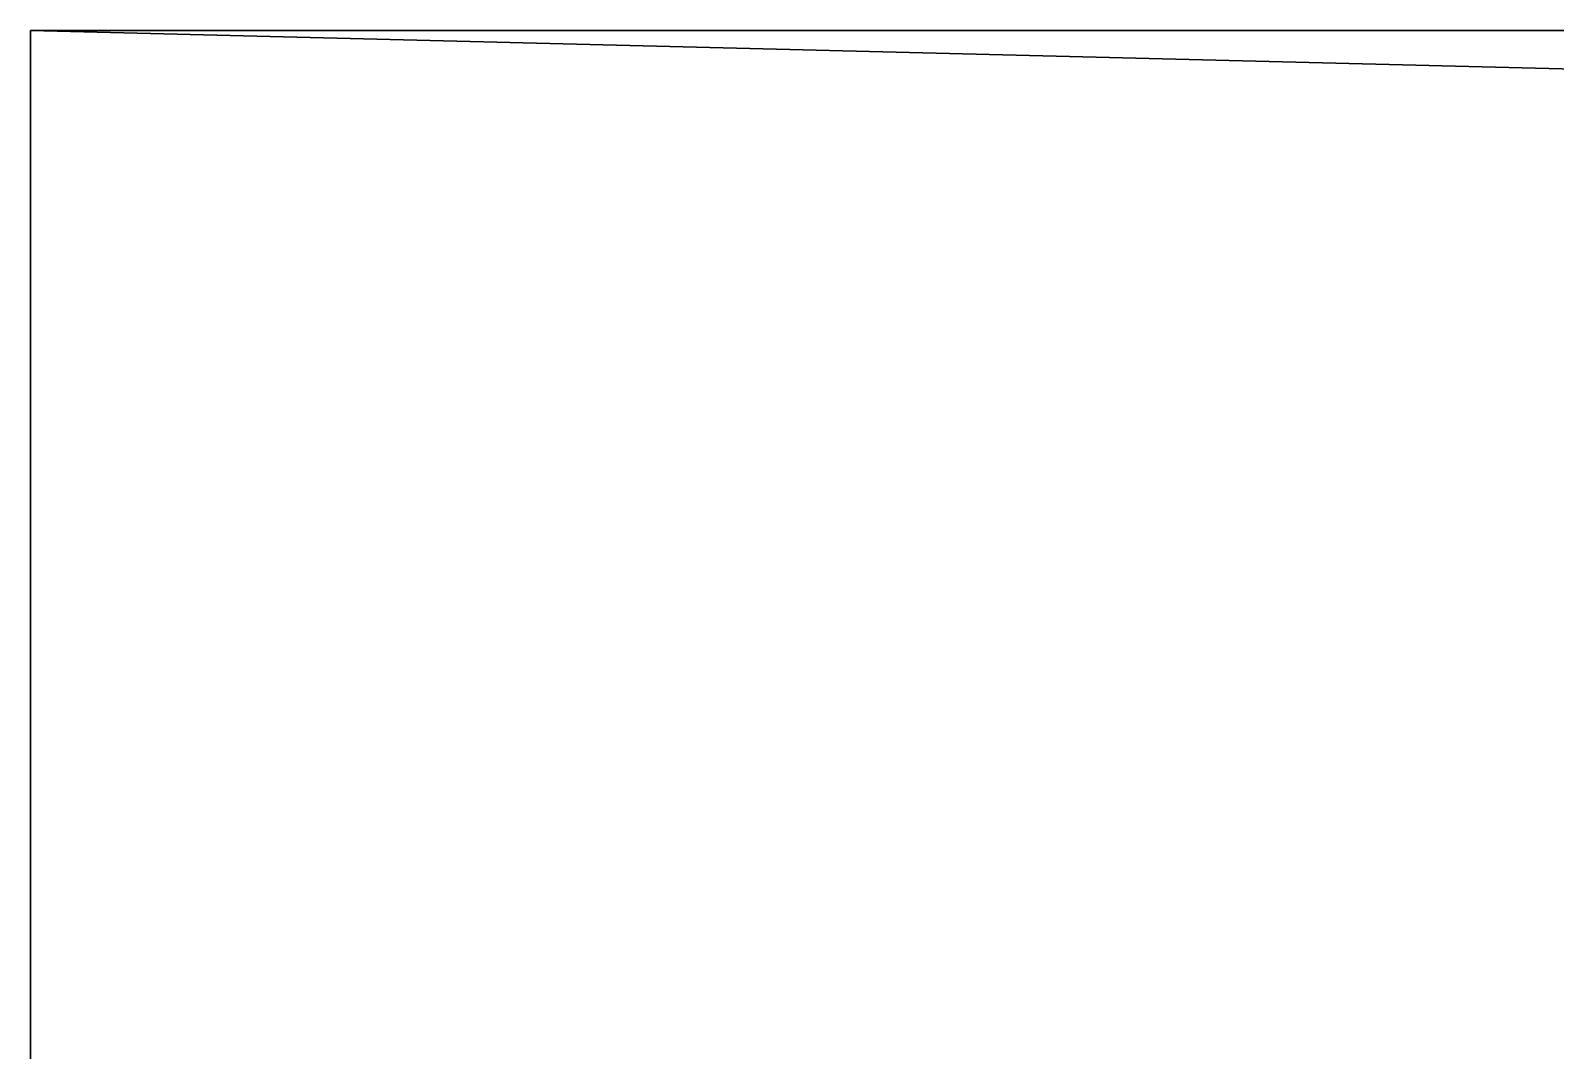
# Model space of a CAD drawing. Header units: millimetres. Extents: x 963 to 2563, y 1239 to 1839.
# Drawn here: x 962.94 to 1001.83, y 1533.04 to 1559.04 of the extents above; entities that cross this region are included whole.
import ezdxf

# ---------------------------------------------------------------- set-up
doc = ezdxf.new("R2010")
doc.units = ezdxf.units.MM
doc.header["$LTSCALE"] = 25.4
doc.layers.get('0').update_dxf_attribs({"true_color": 0xffffff})

# ---------------------------------------------------------------- blocks, each defined once
blk = doc.blocks.new('Component#92')
at = {"color": 0}
for p, q in [((8161.09, 16308.86, -721.756), (8161.09, 16268.86, -721.756)), ((8161.09, 16268.86, 1278.244), (8161.09, 16308.86, 1278.244)), ((8161.09, 16308.86, 1278.244), (8161.09, 16308.86, -721.756)), ((8161.09, 16268.86, 1278.244), (8161.09, 16308.86, 1278.244)), ((9761.09, 16308.86, 1278.244), (8161.09, 16308.86, 1278.244)), ((8161.09, 16308.86, -721.756), (8161.09, 16268.86, -721.756)), ((8161.09, 16308.86, -721.756), (9761.09, 16308.86, -721.756)), ((9761.09, 16308.86, 1278.244), (8161.09, 16308.86, 1278.244)), ((8161.09, 16308.86, -721.756), (9761.09, 16308.86, -721.756)), ((8161.09, 16308.86, 1278.244), (8161.09, 16308.86, -721.756))]:
    blk.add_line(p, q, dxfattribs=at)
mesh = blk.add_polyface(dxfattribs=at)
corners = [(8161.09, 16308.86, 1278.244), (8161.09, 16268.86, -721.756), (8161.09, 16268.86, 1278.244), (8161.09, 16308.86, -721.756)]
mesh.append_faces([[corners[k] for k in face] for face in [(0, 1, 2), (1, 0, 3)]], dxfattribs={"vtx0": -1, "color": 0})
mesh = blk.add_polyface(dxfattribs=at)
corners = [(9761.09, 16268.86, 1278.244), (8161.09, 16308.86, 1278.244), (8161.09, 16268.86, 1278.244), (9761.09, 16308.86, 1278.244)]
mesh.append_faces([[corners[k] for k in face] for face in [(0, 1, 2), (1, 0, 3)]], dxfattribs={"vtx0": -1, "color": 0})
mesh = blk.add_polyface(dxfattribs=at)
corners = [(9761.09, 16308.86, -721.756), (8161.09, 16268.86, -721.756), (8161.09, 16308.86, -721.756), (9761.09, 16268.86, -721.756)]
mesh.append_faces([[corners[k] for k in face] for face in [(0, 1, 2), (1, 0, 3)]], dxfattribs={"vtx0": -1, "color": 0})
mesh = blk.add_polyface(dxfattribs=at)
corners = [(8161.09, 16308.86, -721.756), (8201.09, 16308.86, -681.756), (9761.09, 16308.86, -721.756), (8201.09, 16308.86, 1238.244), (9051.09, 16308.86, -681.756), (9011.09, 16308.86, -681.756), (9011.09, 16308.86, 1238.244), (9051.09, 16308.86, 1238.244), (8161.09, 16308.86, 1278.244), (9721.09, 16308.86, 1238.244), (9761.09, 16308.86, 1278.244), (9721.09, 16308.86, -681.756)]
mesh.append_faces([[corners[k] for k in face] for face in [(1, 0, 3), (9, 10, 11)]], dxfattribs={"vtx0": -1, "color": 0})
mesh.append_faces([[corners[k] for k in face] for face in [(0, 1, 2), (4, 6, 7), (7, 8, 9), (10, 9, 8)]], dxfattribs={"vtx0": -1, "vtx1": -1, "color": 0})
mesh.append_faces([[corners[k] for k in face] for face in [(1, 4, 2), (4, 1, 5), (4, 5, 6), (7, 6, 8)]], dxfattribs={"vtx0": -1, "vtx2": -1, "color": 0})
mesh = blk.add_polyface(dxfattribs=at)
corners = [(8161.09, 16308.86, 1278.244), (8201.09, 16308.86, 1238.244), (8161.09, 16308.86, -721.756), (9011.09, 16308.86, 1238.244)]
mesh.append_faces([[corners[k] for k in face] for face in [(0, 1, 2)]], dxfattribs={"vtx0": -1, "color": 0})
mesh.append_faces([[corners[k] for k in face] for face in [(0, 3, 1)]], dxfattribs={"vtx2": -1, "color": 0})
blk = doc.blocks.new('export.dwg#1')
at = {"color": 0}
blk.add_blockref('Component#92', (-8161.09, -15988.86, 746.756), dxfattribs=at)

msp = doc.modelspace()

# ---------------------------------------------------------------- block references
at = {"color": 0}
msp.add_blockref('export.dwg#1', (962.938, 1239.036), dxfattribs=at)

doc.saveas('drawing.dxf')
